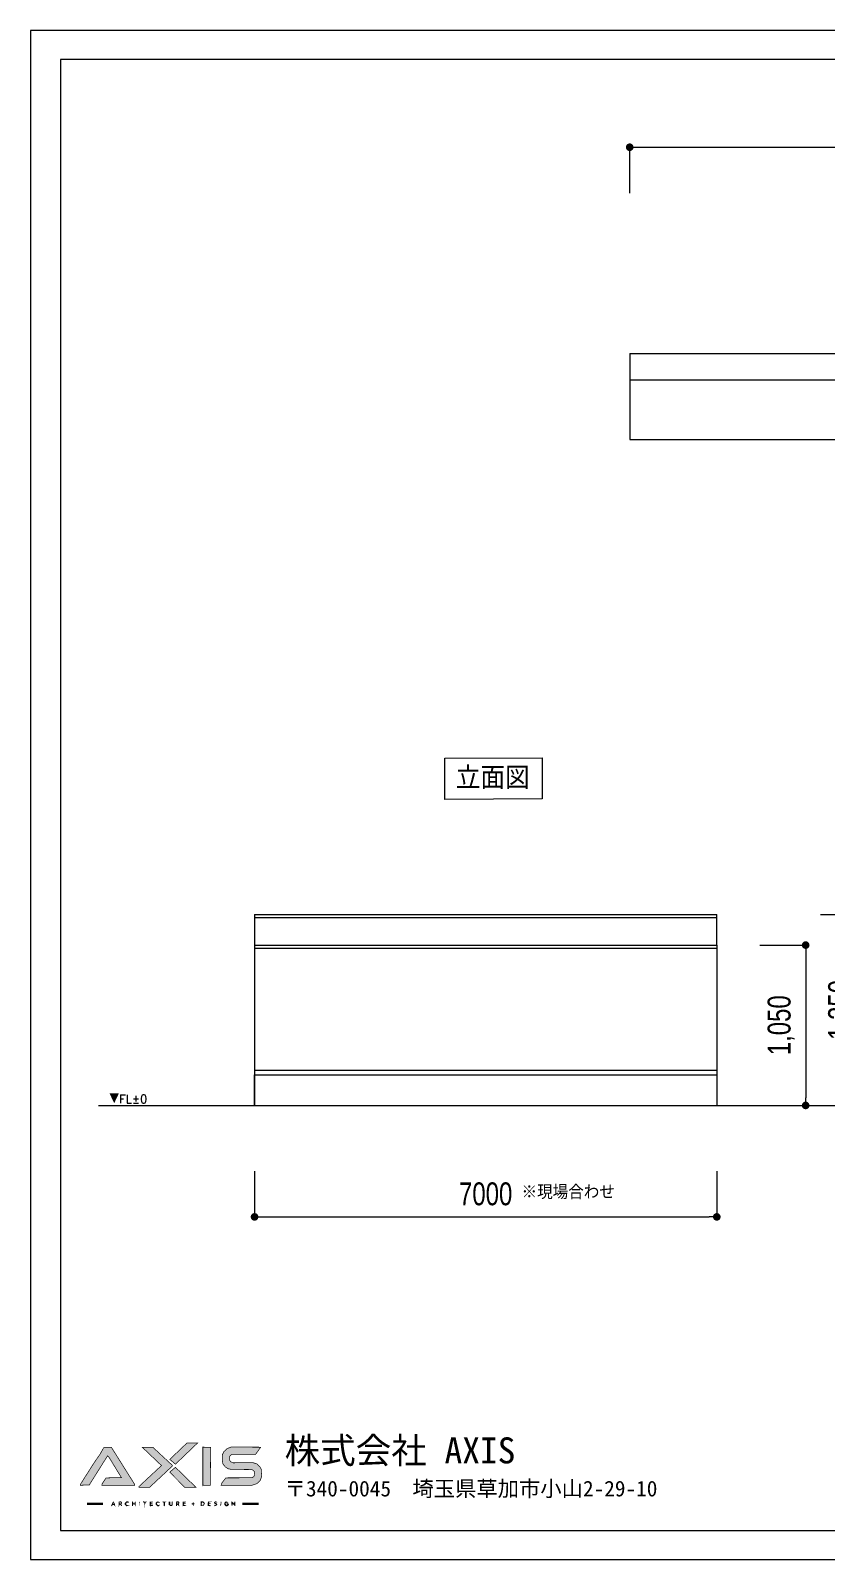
# Model space of a CAD drawing. Header units: millimetres. Extents: x -472210 to 610932, y -1721835 to -571782.
# Drawn here: x 548636 to 553839, y -1708993 to -1698981 of the extents above; entities that cross this region are included whole.
import ezdxf
from ezdxf import colors
from ezdxf.entities.mleader import LeaderData, LeaderLine
from ezdxf.math import Vec2, Vec3

# ---------------------------------------------------------------- set-up
doc = ezdxf.new("R2010")
doc.units = ezdxf.units.MM
doc.header["$LTSCALE"] = 400
doc.layers.get('0').update_dxf_attribs({"lineweight": 5})
doc.layers.add('_0-0_0', color=7, linetype='Continuous', lineweight=5)
doc.layers.add('LOGO_DARK', color=7, linetype='Continuous', true_color=0x131b00)
doc.layers.add('LOGO_ORANGE', color=7, linetype='Continuous', true_color=0xdc6700)
doc.styles.add('AIDRAW_TXT_STYLE', font='simplex.shx', dxfattribs={"height": 200, "bigfont": 'extfont2.shx'})
doc.styles.add('gothic', font='MS PGothic.ttf', dxfattribs={"width": 0.8})
doc.styles.get("Standard").update_dxf_attribs({"font": 'simplex.shx', "bigfont": 'extfont2.shx'})
doc.styles.add('小岩', font='MS Mincho.ttf', dxfattribs={"height": 150})
doc.dimstyles.new('外構300', dxfattribs={"dimtxt": 150, "dimasz": 50, "dimexe": 0, "dimexo": 200, "dimgap": 75, "dimtad": 1, "dimdec": 0, "dimzin": 12, "dimdsep": 46, "dimlunit": 6, "dimtxsty": 'gothic', "dimblk": 'DOT', "dimcen": 0, "dimclrd": 256, "dimclre": 256, "dimclrt": 256, "dimadec": 0, "dimazin": 0, "dimtfac": 1, "dimtdec": 0, "dimtix": 1, "dimtmove": 2, "dimatfit": 3, "dimldrblk": 'DOT', "dimfxl": 300, "dimfxlon": 1, "dimtolj": 1, "dimtzin": 12, "dimlwd": -1, "dimlwe": -1, "dimarcsym": 0})

# ---------------------------------------------------------------- blocks, each defined once
blk = doc.blocks.new('_Dot')
at = {"color": 0, "linetype": 'ByBlock', "lineweight": -2}
blk.add_line((-0.5, 0), (-1, 0), dxfattribs=at)
at = {"color": 0, "linetype": 'ByBlock', "const_width": 0.5}
blk.add_lwpolyline([(-0.25, 0, 1), (0.25, 0, 1)], format="xyb", close=True, dxfattribs=at)
blk = doc.blocks.new('*D375')
at = {"layer": '_0-0_0', "transparency": 16777216}
for p, q in [((553806, -1704770), (554106, -1704770)), ((554106, -1704820), (554106, -1705970)), ((553806, -1706020), (554106, -1706020))]:
    blk.add_line(p, q, dxfattribs=at)
at = {"layer": 'Defpoints', "color": 0, "transparency": 16777216}
for p in [(552776, -1704770), (552776, -1706020), (554106, -1706020)]:
    blk.add_point(p, dxfattribs=at)
at = {"layer": '_0-0_0', "transparency": 16777216, "xscale": 50, "yscale": 50, "zscale": 50}
for p, rotation in [((554106, -1704770), 90), ((554106, -1706020), 270)]:
    blk.add_blockref('_Dot', p, dxfattribs=dict(at, rotation=rotation))
at = {"layer": '_0-0_0', "transparency": 16777216, "insert": (553946, -1705395), "char_height": 150, "attachment_point": 5, "rotation": 90, "style": 'gothic'}
blk.add_mtext('\\A1;1,250', dxfattribs=at)
blk = doc.blocks.new('*D376')
at = {"layer": '_0-0_0', "transparency": 16777216}
for p, q in [((553410, -1704970), (553710, -1704970)), ((553710, -1705020), (553710, -1705970)), ((553410, -1706020), (553710, -1706020))]:
    blk.add_line(p, q, dxfattribs=at)
at = {"layer": 'Defpoints', "color": 0, "transparency": 16777216}
for p in [(552823, -1704970), (552823, -1706020), (553710, -1706020)]:
    blk.add_point(p, dxfattribs=at)
at = {"layer": '_0-0_0', "transparency": 16777216, "xscale": 50, "yscale": 50, "zscale": 50}
for p, rotation in [((553710, -1704970), 90), ((553710, -1706020), 270)]:
    blk.add_blockref('_Dot', p, dxfattribs=dict(at, rotation=rotation))
at = {"layer": '_0-0_0', "transparency": 16777216, "insert": (553550, -1705495), "char_height": 150, "attachment_point": 5, "rotation": 90, "style": 'gothic'}
blk.add_mtext('\\A1;1,050', dxfattribs=at)
blk = doc.blocks.new('*D377')
at = {"layer": '_0-0_0', "transparency": 16777216}
for p, q in [((550102, -1706450), (550102, -1706750)), ((553128, -1706450), (553128, -1706750)), ((550152, -1706750), (553078, -1706750))]:
    blk.add_line(p, q, dxfattribs=at)
at = {"layer": 'Defpoints', "color": 0, "transparency": 16777216}
for p in [(550102, -1705732), (553128, -1705732), (553128, -1706750)]:
    blk.add_point(p, dxfattribs=at)
at = {"layer": '_0-0_0', "transparency": 16777216, "xscale": 50, "yscale": 50, "zscale": 50, "rotation": 180}
blk.add_blockref('_Dot', (550102, -1706750), dxfattribs=at)
at = {"layer": '_0-0_0', "transparency": 16777216, "xscale": 50, "yscale": 50, "zscale": 50}
blk.add_blockref('_Dot', (553128, -1706750), dxfattribs=at)
at = {"layer": '_0-0_0', "transparency": 16777216, "insert": (551615, -1706600), "char_height": 150, "width": 366.14, "attachment_point": 5, "style": 'gothic'}
blk.add_mtext('\\A1;7000', dxfattribs=at)
blk = doc.blocks.new('*D395')
at = {"transparency": 16777216}
for p, q in [((552558, -1700045), (552558, -1699745)), ((552608, -1699745), (559508, -1699745)), ((559558, -1700045), (559558, -1699745))]:
    blk.add_line(p, q, dxfattribs=at)
at = {"layer": 'Defpoints', "color": 0, "transparency": 16777216}
for p in [(559558, -1699745), (552558, -1701097), (559558, -1701097)]:
    blk.add_point(p, dxfattribs=at)
at = {"transparency": 16777216, "xscale": 50, "yscale": 50, "zscale": 50, "rotation": 180}
blk.add_blockref('_Dot', (552558, -1699745), dxfattribs=at)
at = {"transparency": 16777216, "xscale": 50, "yscale": 50, "zscale": 50}
blk.add_blockref('_Dot', (559558, -1699745), dxfattribs=at)
at = {"transparency": 16777216, "insert": (556058, -1699584), "char_height": 150, "attachment_point": 5, "style": 'gothic'}
blk.add_mtext('\\A1;7,000', dxfattribs=at)

msp = doc.modelspace()

# ---------------------------------------------------------------- hatches: boundary and pattern name
at = {"layer": 'LOGO_DARK', "true_color": 0x131a00}
for points in [[(548961.68, -1708507.39), (549019.81, -1708505.77), (549139.73, -1708314.71), (549149.08, -1708324.06), (549229.97, -1708456.99), (549129.57, -1708459.43), (549104.36, -1708497.64), (549102.33, -1708507.39), (549316.56, -1708507.39), (549317.78, -1708502.92), (549165.34, -1708259.83), (549119.81, -1708258.21), (549114.53, -1708261.05), (549090.54, -1708304.14), (549050.71, -1708361.46), (548962.09, -1708501.3)], [(549435.66, -1708258.62), (549368.18, -1708259.83), (549492.57, -1708378.53), (549345.01, -1708515.93), (549344.61, -1708521.21), (549413.71, -1708522.03), (549564.12, -1708381.38), (549563.71, -1708376.91)], [(549763.3, -1708257.8), (549763.3, -1708506.17), (549765.34, -1708502.92), (549765.74, -1708507.39), (549812.9, -1708507.39), (549814.12, -1708259.83)], [(549901.92, -1708286.26), (549892.16, -1708306.18), (549890.54, -1708347.64), (549895.01, -1708367.56), (549910.46, -1708387.48), (549929.16, -1708399.67), (549951.11, -1708403.74), (550084.85, -1708404.55), (550100.29, -1708416.74), (550102.73, -1708437.88), (550097.85, -1708450.08), (550085.66, -1708458.61), (549913.71, -1708459.02), (549887.29, -1708493.57), (549882.81, -1708507.39), (550086.47, -1708507.39), (550116.55, -1708497.23), (550139.32, -1708476.5), (550148.26, -1708449.67), (550146.23, -1708403.33), (550136.88, -1708386.66), (550116.55, -1708367.56), (550092.16, -1708359.83), (549961.27, -1708360.65), (549944.6, -1708352.92), (549938.5, -1708341.95), (549939.32, -1708318.78), (549946.63, -1708309.43), (549958.02, -1708304.55), (550109.24, -1708304.14), (550142.16, -1708258.21), (549948.67, -1708257.4), (549923.06, -1708267.15)], [(549273.88, -1708614.3), (549262.9, -1708615.12), (549253.14, -1708624.87), (549253.14, -1708632.6), (549264.12, -1708643.98), (549278.75, -1708638.29), (549266.15, -1708638.69), (549260.46, -1708631.78), (549260.87, -1708624.06), (549266.15, -1708619.18), (549278.35, -1708620.4)], [(549301.52, -1708615.12), (549301.11, -1708641.95), (549304.36, -1708642.35), (549306.8, -1708630.97), (549316.96, -1708630.56), (549322.66, -1708643.17), (549323.47, -1708615.52), (549317.37, -1708617.96), (549317.37, -1708626.09), (549308.43, -1708626.5), (549305.18, -1708615.93)], [(549348.27, -1708614.71), (549349.08, -1708643.17), (549351.11, -1708616.74)], [(549373.47, -1708614.71), (549372.66, -1708618.37), (549380.79, -1708620.4), (549383.63, -1708643.98), (549385.26, -1708622.03), (549395.01, -1708616.34)], [(549416.15, -1708615.12), (549415.34, -1708641.13), (549419, -1708643.98), (549436.07, -1708641.95), (549433.22, -1708636.25), (549423.47, -1708638.69), (549419.81, -1708633.82), (549433.63, -1708629.75), (549432.41, -1708626.5), (549422.66, -1708626.5), (549421.44, -1708619.99), (549436.07, -1708618.37), (549437.29, -1708615.12)], [(549465.34, -1708614.71), (549456.8, -1708622.84), (549456.8, -1708634.22), (549465.34, -1708643.17), (549474.69, -1708643.98), (549480.38, -1708636.66), (549466.96, -1708638.29), (549461.27, -1708626.09), (549467.37, -1708619.18), (549477.94, -1708621.62), (549479.97, -1708617.96)], [(549501.92, -1708614.71), (549500.7, -1708618.37), (549508.02, -1708619.99), (549506.8, -1708638.69), (549513.71, -1708642.76), (549514.52, -1708619.59), (549521.84, -1708615.93)], [(549541.35, -1708616.34), (549540.95, -1708634.22), (549550.7, -1708642.76), (549559.24, -1708642.76), (549565.34, -1708636.66), (549565.74, -1708615.93), (549561.27, -1708615.93), (549561.27, -1708633.41), (549556.39, -1708638.29), (549548.67, -1708635.44), (549549.08, -1708617.15)], [(549651.52, -1708615.12), (549632.41, -1708615.52), (549633.22, -1708643.57), (549653.55, -1708640.73), (549636.88, -1708635.44), (549638.91, -1708630.56), (549650.7, -1708628.12), (549640.13, -1708626.5), (549636.47, -1708621.62), (549649.89, -1708619.18)], [(549797.45, -1708614.71), (549796.23, -1708641.54), (549811.27, -1708643.98), (549815.34, -1708639.51), (549802.33, -1708638.29), (549801.92, -1708631.38), (549813.71, -1708627.72), (549803.14, -1708626.5), (549801.92, -1708619.99), (549816.96, -1708616.34)], [(549851.11, -1708614.71), (549843.38, -1708614.3), (549837.29, -1708620.4), (549842.98, -1708631.38), (549851.11, -1708632.6), (549848.26, -1708638.69), (549837.69, -1708637.07), (549842.57, -1708643.98), (549858.02, -1708635.85), (549852.33, -1708626.5), (549844.2, -1708622.84), (549845.42, -1708618.78), (549855.99, -1708619.59)], [(549880.38, -1708614.71), (549878.75, -1708640.32), (549882, -1708642.76), (549885.66, -1708616.74)], [(549914.93, -1708614.71), (549905.58, -1708622.84), (549905.58, -1708634.22), (549914.52, -1708643.57), (549923.06, -1708643.98), (549932.41, -1708635.85), (549932, -1708629.34), (549925.09, -1708625.28), (549918.59, -1708628.94), (549924.68, -1708632.19), (549922.65, -1708638.29), (549912.9, -1708635.44), (549912.08, -1708622.03), (549928.34, -1708619.18)], [(549951.92, -1708615.12), (549952.33, -1708643.17), (549955.17, -1708643.17), (549958.02, -1708626.09), (549973.87, -1708643.57), (549975.09, -1708615.52), (549970.62, -1708615.93), (549967.77, -1708631.38), (549961.68, -1708620.81)]]:
    msp.add_hatch(color=88, dxfattribs=at).paths.add_polyline_path(points)
h = msp.add_hatch(color=88, dxfattribs=at)
h.paths.add_polyline_path([(549176.32, -1708614.71), (549164.12, -1708641.95), (549167.37, -1708643.17), (549172.66, -1708635.44), (549181.6, -1708635.44), (549188.51, -1708643.98), (549187.29, -1708630.97)])
h.paths.add_polyline_path([(549176.72, -1708622.84), (549180.79, -1708627.31), (549178.75, -1708631.78), (549174.28, -1708630.16)])
h = msp.add_hatch(color=88, dxfattribs=at)
h.paths.add_polyline_path([(549227.53, -1708613.49), (549212.49, -1708615.93), (549214.12, -1708643.98), (549217.78, -1708633.41), (549223.88, -1708633.41), (549229.97, -1708643.57), (549233.63, -1708641.95), (549228.75, -1708632.6), (549234.04, -1708622.03)])
h.paths.add_polyline_path([(549216.56, -1708622.84), (549219.4, -1708618.78), (549225.91, -1708619.18), (549229.57, -1708624.87), (549221.03, -1708628.94)])
h = msp.add_hatch(color=88, dxfattribs=at)
h.paths.add_polyline_path([(549588.51, -1708615.12), (549588.91, -1708643.17), (549592.17, -1708643.17), (549594.61, -1708632.6), (549609.24, -1708643.57), (549605.17, -1708633.82), (549609.24, -1708619.18), (549603.55, -1708614.3)])
h.paths.add_polyline_path([(549592.17, -1708622.43), (549601.11, -1708618.78), (549605.58, -1708624.87), (549595.01, -1708628.12)])
h = msp.add_hatch(color=88, dxfattribs=at)
h.paths.add_polyline_path([(549750.29, -1708615.12), (549749.48, -1708641.54), (549768.99, -1708639.91), (549775.9, -1708624.47), (549764.93, -1708614.3)])
h.paths.add_polyline_path([(549757.21, -1708618.78), (549768.99, -1708624.47), (549768.99, -1708633.41), (549757.21, -1708638.29), (549755.17, -1708633)])
at = {"layer": 'LOGO_ORANGE', "true_color": 0xdd6700}
for points in [[(549729.56, -1708230.16), (549659.65, -1708230.57), (549547.04, -1708338.29), (549584.04, -1708369.59)], [(549546.64, -1708422.03), (549645.01, -1708520.81), (549717.37, -1708520), (549583.63, -1708389.91)], [(549005.18, -1708621.62), (549110.06, -1708621.62), (549110.06, -1708636.25), (549005.18, -1708636.25)], [(549699.89, -1708618.78), (549697.45, -1708626.5), (549692.17, -1708626.09), (549690.13, -1708630.16), (549696.64, -1708631.78), (549701.51, -1708641.13), (549702.33, -1708632.6), (549710.86, -1708628.94), (549703.95, -1708627.72)], [(550022.24, -1708621.62), (550127.12, -1708621.62), (550127.12, -1708636.25), (550022.24, -1708636.25)]]:
    msp.add_hatch(color=32, dxfattribs=at).paths.add_polyline_path(points)

# ---------------------------------------------------------------- linework, layer by layer
for p, q in [((552558.38, -1701096.75), (552558.38, -1701659.25)), ((552558.38, -1701096.75), (559558.38, -1701096.75)), ((552558.38, -1701096.75), (552558.38, -1701109.25)), ((552558.38, -1701109.25), (552558.38, -1701659.25)), ((552558.38, -1701109.25), (552558.38, -1701269.25)), ((552558.38, -1701269.25), (559558.38, -1701269.25)), ((552558.38, -1701659.25), (559558.38, -1701659.25))]:
    msp.add_line(p, q)
for points in [[(548635.74, -1698981.06), (548635.74, -1708993.22), (562794.34, -1708993.22), (562794.34, -1698981.06)], [(548635.74, -1698981.06), (548635.74, -1708993.22), (562794.34, -1708993.22), (562794.34, -1698981.06)], [(548832.46, -1708803.54), (562597.63, -1708803.54), (562597.63, -1699170.74), (548832.46, -1699170.74)], [(548832.46, -1708803.54), (562597.63, -1708803.54), (562597.63, -1699170.74), (548832.46, -1699170.74)]]:
    msp.add_lwpolyline(points, close=True)
at = {"layer": '_0-0_0'}
for p, q in [((550101.81, -1704770.37), (553127.59, -1704770.37)), ((550101.81, -1704770.37), (550101.81, -1706020.37)), ((550101.81, -1704790.37), (553127.59, -1704790.37)), ((553127.59, -1704970.37), (553127.59, -1704770.37)), ((550101.81, -1704970.37), (553127.59, -1704970.37)), ((550101.81, -1704990.37), (553127.59, -1704990.37)), ((553127.59, -1704970.37), (553127.59, -1706020.37)), ((550101.81, -1705788.37), (553127.59, -1705788.37)), ((550101.81, -1706020.37), (550101.81, -1705820.37)), ((550101.81, -1705820.37), (553127.59, -1705820.37)), ((549079.8, -1706020.37), (554364.91, -1706020.37))]:
    msp.add_line(p, q, dxfattribs=at)
msp.add_lwpolyline([(551347.64, -1703746.13), (551985.5, -1703742.96), (551985.5, -1704013.3), (551347.64, -1704016.46)], close=True, dxfattribs=at)
at = {"layer": 'LOGO_DARK', "color": 88, "true_color": 0x131a00}
for points, const_width in [([(548961.68, -1708507.39), (549019.81, -1708505.77), (549139.73, -1708314.71), (549149.08, -1708324.06), (549229.97, -1708456.99), (549129.57, -1708459.43), (549104.36, -1708497.64), (549102.33, -1708507.39), (549316.56, -1708507.39), (549317.78, -1708502.92), (549165.34, -1708259.83), (549119.81, -1708258.21), (549114.53, -1708261.05), (549090.54, -1708304.14), (549050.71, -1708361.46), (548962.09, -1708501.3)], 4.55), ([(549435.66, -1708258.62), (549368.18, -1708259.83), (549492.57, -1708378.53), (549345.01, -1708515.93), (549344.61, -1708521.21), (549413.71, -1708522.03), (549564.12, -1708381.38), (549563.71, -1708376.91)], 4.55), ([(549763.3, -1708257.8), (549763.3, -1708506.17), (549765.34, -1708502.92), (549765.74, -1708507.39), (549812.9, -1708507.39), (549814.12, -1708259.83)], 4.55), ([(549901.92, -1708286.26), (549892.16, -1708306.18), (549890.54, -1708347.64), (549895.01, -1708367.56), (549910.46, -1708387.48), (549929.16, -1708399.67), (549951.11, -1708403.74), (550084.85, -1708404.55), (550100.29, -1708416.74), (550102.73, -1708437.88), (550097.85, -1708450.08), (550085.66, -1708458.61), (549913.71, -1708459.02), (549887.29, -1708493.57), (549882.81, -1708507.39), (550086.47, -1708507.39), (550116.55, -1708497.23), (550139.32, -1708476.5), (550148.26, -1708449.67), (550146.23, -1708403.33), (550136.88, -1708386.66), (550116.55, -1708367.56), (550092.16, -1708359.83), (549961.27, -1708360.65), (549944.6, -1708352.92), (549938.5, -1708341.95), (549939.32, -1708318.78), (549946.63, -1708309.43), (549958.02, -1708304.55), (550109.24, -1708304.14), (550142.16, -1708258.21), (549948.67, -1708257.4), (549923.06, -1708267.15)], 4.55), ([(549176.32, -1708614.71), (549164.12, -1708641.95), (549167.37, -1708643.17), (549172.66, -1708635.44), (549181.6, -1708635.44), (549188.51, -1708643.98), (549187.29, -1708630.97)], 2.44), ([(549176.72, -1708622.84), (549180.79, -1708627.31), (549178.75, -1708631.78), (549174.28, -1708630.16)], 1.22), ([(549227.53, -1708613.49), (549212.49, -1708615.93), (549214.12, -1708643.98), (549217.78, -1708633.41), (549223.88, -1708633.41), (549229.97, -1708643.57), (549233.63, -1708641.95), (549228.75, -1708632.6), (549234.04, -1708622.03)], 2.15), ([(549216.56, -1708622.84), (549219.4, -1708618.78), (549225.91, -1708619.18), (549229.57, -1708624.87), (549221.03, -1708628.94)], 1.08), ([(549273.88, -1708614.3), (549262.9, -1708615.12), (549253.14, -1708624.87), (549253.14, -1708632.6), (549264.12, -1708643.98), (549278.75, -1708638.29), (549266.15, -1708638.69), (549260.46, -1708631.78), (549260.87, -1708624.06), (549266.15, -1708619.18), (549278.35, -1708620.4)], 2.56), ([(549301.52, -1708615.12), (549301.11, -1708641.95), (549304.36, -1708642.35), (549306.8, -1708630.97), (549316.96, -1708630.56), (549322.66, -1708643.17), (549323.47, -1708615.52), (549317.37, -1708617.96), (549317.37, -1708626.09), (549308.43, -1708626.5), (549305.18, -1708615.93)], 2.24), ([(549348.27, -1708614.71), (549349.08, -1708643.17), (549351.11, -1708616.74)], 0.546), ([(549373.47, -1708614.71), (549372.66, -1708618.37), (549380.79, -1708620.4), (549383.63, -1708643.98), (549385.26, -1708622.03), (549395.01, -1708616.34)], 2.24), ([(549416.15, -1708615.12), (549415.34, -1708641.13), (549419, -1708643.98), (549436.07, -1708641.95), (549433.22, -1708636.25), (549423.47, -1708638.69), (549419.81, -1708633.82), (549433.63, -1708629.75), (549432.41, -1708626.5), (549422.66, -1708626.5), (549421.44, -1708619.99), (549436.07, -1708618.37), (549437.29, -1708615.12)], 2.2), ([(549465.34, -1708614.71), (549456.8, -1708622.84), (549456.8, -1708634.22), (549465.34, -1708643.17), (549474.69, -1708643.98), (549480.38, -1708636.66), (549466.96, -1708638.29), (549461.27, -1708626.09), (549467.37, -1708619.18), (549477.94, -1708621.62), (549479.97, -1708617.96)], 2.36), ([(549501.92, -1708614.71), (549500.7, -1708618.37), (549508.02, -1708619.99), (549506.8, -1708638.69), (549513.71, -1708642.76), (549514.52, -1708619.59), (549521.84, -1708615.93)], 2.11), ([(549541.35, -1708616.34), (549540.95, -1708634.22), (549550.7, -1708642.76), (549559.24, -1708642.76), (549565.34, -1708636.66), (549565.74, -1708615.93), (549561.27, -1708615.93), (549561.27, -1708633.41), (549556.39, -1708638.29), (549548.67, -1708635.44), (549549.08, -1708617.15)], 2.48), ([(549588.51, -1708615.12), (549588.91, -1708643.17), (549592.17, -1708643.17), (549594.61, -1708632.6), (549609.24, -1708643.57), (549605.17, -1708633.82), (549609.24, -1708619.18), (549603.55, -1708614.3)], 2.07), ([(549592.17, -1708622.43), (549601.11, -1708618.78), (549605.58, -1708624.87), (549595.01, -1708628.12)], 1.04), ([(549651.52, -1708615.12), (549632.41, -1708615.52), (549633.22, -1708643.57), (549653.55, -1708640.73), (549636.88, -1708635.44), (549638.91, -1708630.56), (549650.7, -1708628.12), (549640.13, -1708626.5), (549636.47, -1708621.62), (549649.89, -1708619.18)], 2.11), ([(549750.29, -1708615.12), (549749.48, -1708641.54), (549768.99, -1708639.91), (549775.9, -1708624.47), (549764.93, -1708614.3)], 2.64), ([(549757.21, -1708618.78), (549768.99, -1708624.47), (549768.99, -1708633.41), (549757.21, -1708638.29), (549755.17, -1708633)], 1.32), ([(549797.45, -1708614.71), (549796.23, -1708641.54), (549811.27, -1708643.98), (549815.34, -1708639.51), (549802.33, -1708638.29), (549801.92, -1708631.38), (549813.71, -1708627.72), (549803.14, -1708626.5), (549801.92, -1708619.99), (549816.96, -1708616.34)], 2.07), ([(549851.11, -1708614.71), (549843.38, -1708614.3), (549837.29, -1708620.4), (549842.98, -1708631.38), (549851.11, -1708632.6), (549848.26, -1708638.69), (549837.69, -1708637.07), (549842.57, -1708643.98), (549858.02, -1708635.85), (549852.33, -1708626.5), (549844.2, -1708622.84), (549845.42, -1708618.78), (549855.99, -1708619.59)], 2.07), ([(549880.38, -1708614.71), (549878.75, -1708640.32), (549882, -1708642.76), (549885.66, -1708616.74)], 0.691), ([(549914.93, -1708614.71), (549905.58, -1708622.84), (549905.58, -1708634.22), (549914.52, -1708643.57), (549923.06, -1708643.98), (549932.41, -1708635.85), (549932, -1708629.34), (549925.09, -1708625.28), (549918.59, -1708628.94), (549924.68, -1708632.19), (549922.65, -1708638.29), (549912.9, -1708635.44), (549912.08, -1708622.03), (549928.34, -1708619.18)], 2.68), ([(549951.92, -1708615.12), (549952.33, -1708643.17), (549955.17, -1708643.17), (549958.02, -1708626.09), (549973.87, -1708643.57), (549975.09, -1708615.52), (549970.62, -1708615.93), (549967.77, -1708631.38), (549961.68, -1708620.81)], 2.32)]:
    msp.add_lwpolyline(points, close=True, dxfattribs=dict(at, const_width=const_width))
at = {"layer": 'LOGO_ORANGE', "color": 32, "true_color": 0xdd6700}
for points, const_width in [([(549729.56, -1708230.16), (549659.65, -1708230.57), (549547.04, -1708338.29), (549584.04, -1708369.59)], 4.55), ([(549546.64, -1708422.03), (549645.01, -1708520.81), (549717.37, -1708520), (549583.63, -1708389.91)], 4.55), ([(549005.18, -1708621.62), (549110.06, -1708621.62), (549110.06, -1708636.25), (549005.18, -1708636.25)], 1.46), ([(549699.89, -1708618.78), (549697.45, -1708626.5), (549692.17, -1708626.09), (549690.13, -1708630.16), (549696.64, -1708631.78), (549701.51, -1708641.13), (549702.33, -1708632.6), (549710.86, -1708628.94), (549703.95, -1708627.72)], 2.07), ([(550022.24, -1708621.62), (550127.12, -1708621.62), (550127.12, -1708636.25), (550022.24, -1708636.25)], 1.46)]:
    msp.add_lwpolyline(points, close=True, dxfattribs=dict(at, const_width=const_width))

# ---------------------------------------------------------------- texts
at = {"ltscale": 10, "insert": (550298.89, -1708193.96), "char_height": 170.5758, "attachment_point": 1, "style": '小岩'}
msp.add_mtext_dynamic_manual_height_columns('\\pxt3;株式会社 AXIS\\P{\\H0.6x;〒340-0045\u3000埼玉県草加市小山2-29-10}', width=4718.2784, gutter_width=852.88, heights=[0], dxfattribs=at)
at = {"layer": '_0-0_0', "style": 'AIDRAW_TXT_STYLE'}
for s, height, p in [('立面図', 146.796, (551419.17, -1703948.72)), ('▼FL±0', 55.931, (549150.97, -1706005.83)), ('※現場合わせ', 92.603, (551849.85, -1706633.86))]:
    msp.add_text(s, height=height, dxfattribs=at).set_placement(p)

# ---------------------------------------------------------------- dimensions: what is measured, and where the dimension line sits
dim = msp.add_linear_dim(base=(559558.38, -1699744.72), p1=(552558.38, -1701096.75), p2=(559558.38, -1701096.75), dimstyle='外構300')
dim.commit()
dim.dimension.update_dxf_attribs({"geometry": '*D395', "text_midpoint": (556058.38, -1699584.5)})
at = {"layer": '_0-0_0'}
for base, p1, p2, picture, middle in [((554106.1, -1706020.37), (552775.98, -1704770.37), (552775.98, -1706020.37), '*D375', (553945.87, -1705395.37)), ((553710.05, -1706020.37), (552823.2, -1704970.37), (552823.2, -1706020.37), '*D376', (553549.83, -1705495.37))]:
    dim = msp.add_linear_dim(base=base, p1=p1, p2=p2, angle=90, dimstyle='外構300', dxfattribs=at)
    dim.commit()
    dim.dimension.update_dxf_attribs({"geometry": picture, "text_midpoint": middle})
dim = msp.add_linear_dim(base=(553127.59, -1706749.8), p1=(550101.81, -1705731.8), p2=(553127.59, -1705731.8), text='7000', dimstyle='外構300', dxfattribs=at)
dim.commit()
dim.dimension.update_dxf_attribs({"geometry": '*D377', "text_midpoint": (551614.7, -1706599.8)})

# ---------------------------------------------------------------- leaders
ml = msp.add_multileader_mtext('Standard', dxfattribs=at)
ml.set_content('フロアタイル', color=256)
ml.set_leader_properties(lineweight=0)
ml.build(insert=Vec2(0, 0))
ml.multileader.update_dxf_attribs({"arrow_head_size": 8.49})
ctx = ml.context
ctx.base_point, ctx.char_height, ctx.arrow_head_size, ctx.landing_gap_size, ctx.plane_origin = Vec3(555001.58, -1707232.77), 84.91, 8.49, 4.25, Vec3(554928.21, -1708669.61)
ctx.text_align_type = 2
notes = []
notes.append((ctx, [(0, (1, 1, 0), (555615.77, -1707232.77), (-1, 0), 16.98, [(0, [(556146.29, -1706858.78)], 0, [])])]))
ctx.mtext.insert, ctx.mtext.width, ctx.mtext.alignment, ctx.mtext.flow_direction = Vec3(555594.54, -1707190.31), 2086.9924, 3, 5
for ctx, leaders in notes:
    for number, flags, end, landing, length, lines in leaders:
        leader = LeaderData()
        leader.index, (leader.has_last_leader_line, leader.has_dogleg_vector, leader.attachment_direction) = number, flags
        leader.last_leader_point, leader.dogleg_vector, leader.dogleg_length = Vec3(end), Vec3(landing), length
        for number, points, colour, breaks in lines:
            line = LeaderLine()
            line.index, line.vertices, line.color, line.breaks = number, Vec3.list(points), colors.encode_raw_color(colour), breaks
            leader.lines.append(line)
        ctx.leaders.append(leader)

doc.saveas('drawing.dxf')
